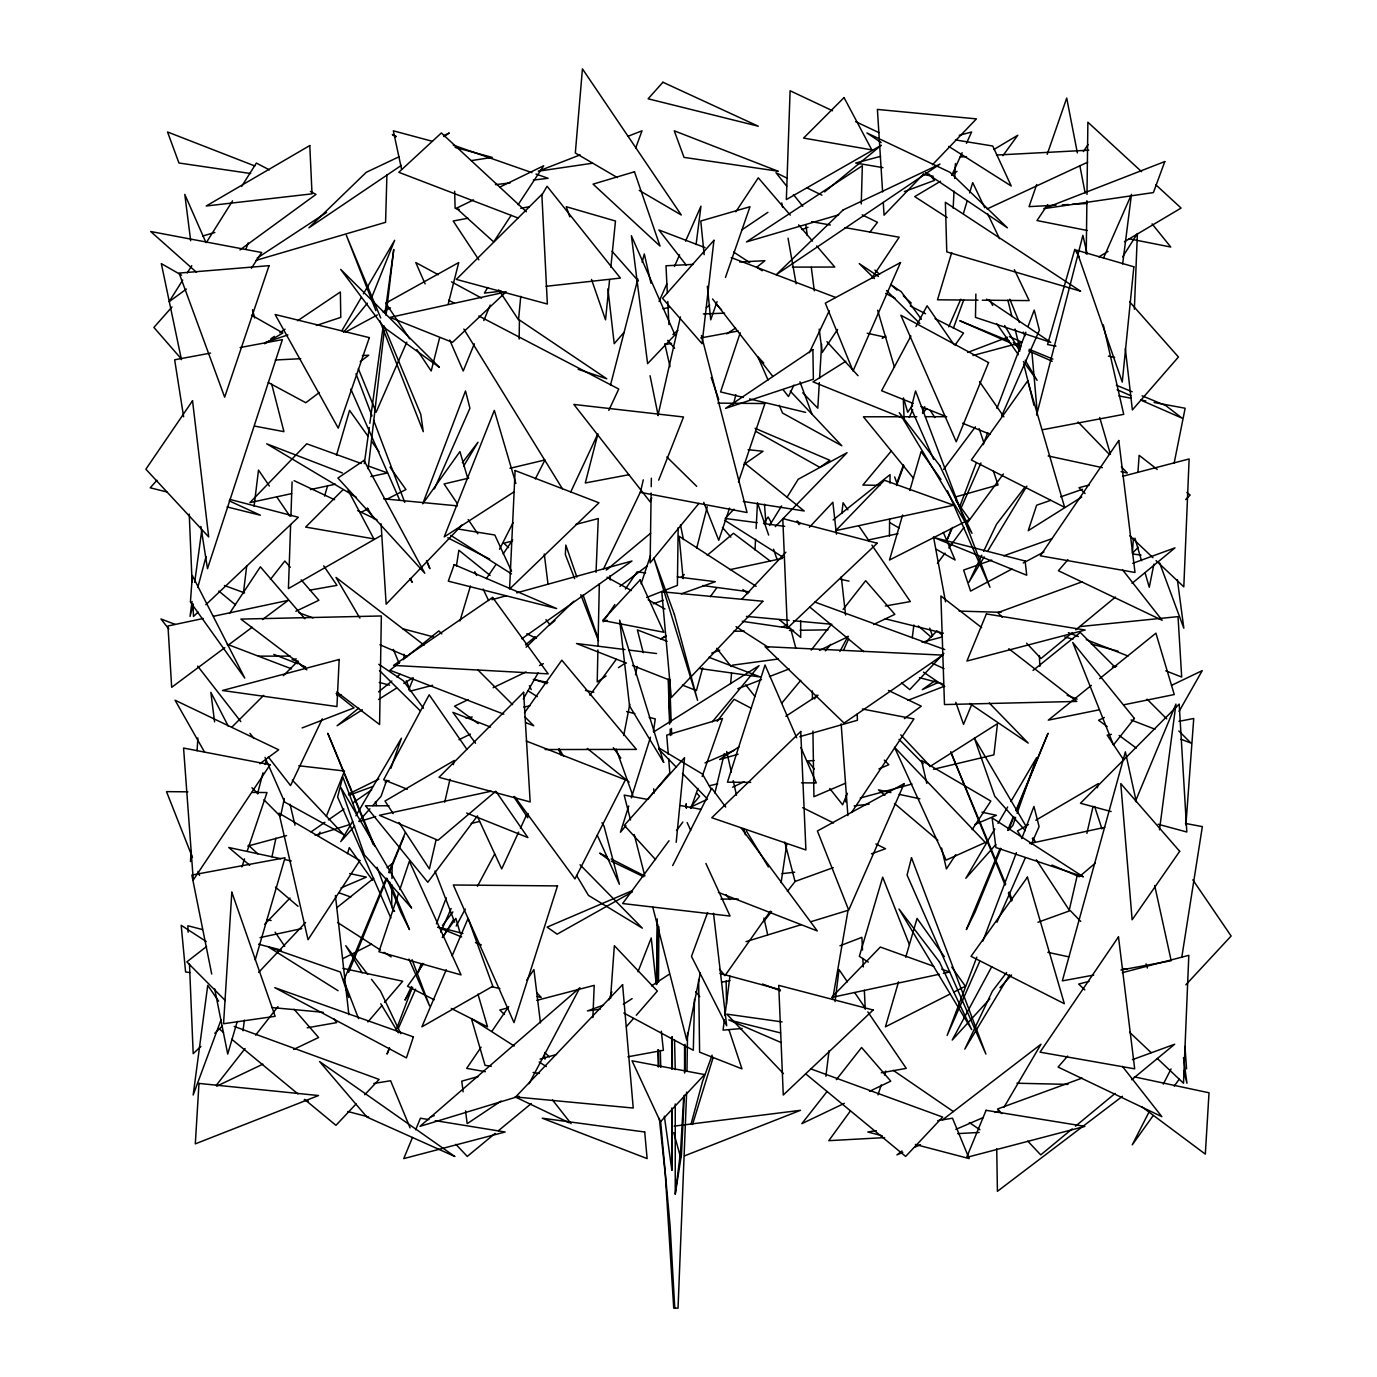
<?xml version="1.0" encoding="UTF-8"?>
<svg xmlns="http://www.w3.org/2000/svg" width="1377" height="1377" viewBox="0 0 1377 1377"><rect width="100%" height="100%" fill="white"/><g stroke="black" fill="none" stroke-linecap="round" stroke-linejoin="round"><path stroke-width="1.5" d="M684.937 1071.943L685.04 1044.386M664.334 1116.162L671.856 1170.226L672.148 1108.76M672.355 1068.5L672.251 1036.64M391.705 906.032L391.911 884.843M391.98 878.474L392.135 863.637L387.109 867.63M658.877 926.755L658.481 982.335M889.422 536.118L889.611 519.146M889.972 483.12L890.058 474.635L833.137 519.955M1086.229 253.85L1086.901 200.767M1086.987 194.398L1087.882 122.209L1141.602 171.677M651.132 493.035L650.133 562.866L698.914 503.414M651.218 486.683L651.355 478.215M678.155 527.718L677.398 585.363L646.588 597.48M519.146 339.052L519.439 319.998L606.775 378.795L578.185 369.311M657.707 924.277L657.122 983.987M686.641 1092.081L678.035 1308.15L673.732 1308.15L665.315 1174.925L659.325 1118.417M686.968 1070.962L687.553 1032.957M975.863 294.076L975.484 317.381L1050.737 342.357L986.586 299.153M657.225 918.941L656.485 983.333M597.911 649.944L597.222 681.942L606.069 676.004M597.997 645.675L599.339 583.796M694.507 999.392L693.319 1050.272L623.833 1013.024M386.92 174.793L385.577 222.317L255.915 260.391M861.262 203.985L862.346 165.739L746.489 241.904L838.627 214.846M290.633 524.568L288.43 588.581L381.395 535.378M290.926 516.048L292.096 481.898M684.335 1095.128L681.477 1154.374L675.246 1194.117L675.246 1103.975M1134.355 309.291L1137.385 233.556L1122.616 256.897M596.034 572.316L598.272 518.561L575.689 524.465M592.867 1017.62L594.21 985.364L536.72 1000.373M953.159 208.168L954.037 191.179M954.674 178.442L955.431 163.57M754.992 550.025L755.56 539.285M756.128 528.527L757.47 502.76L768.641 535.068M683.715 1096.316L680.582 1151.413L675.246 1194.117M190.491 861.572L191.128 850.917M197.1 750.706L197.858 737.917M845.667 801.948L846.046 795.631M819.332 382.599L817.8 408.177L802.757 392.789M819.59 378.331L821.639 344.198M1133.409 538.304L1132.393 553.21L1138.314 547.254M1137.953 472.328L1139.123 455.305L1157.231 469.402M610.527 998.463L614.349 945.689L657.345 991.061L636.312 1015.245M528.08 813.497L527.77 817.766L513.655 796.595M1185.907 824.909L1193.739 718.484L1178.953 721.341M730.619 683.612L731.548 673.387M520.764 296.365L518.527 319.843L498.698 289.841M676.193 842.311L684.541 757.643L624.28 825.357L655.572 859.609M609.563 279.892L605.536 319.843L591.508 279.445M610.82 267.276L615.485 221.008L566.274 206.739L569.785 216.826M368.141 468.765L384.303 330.36M386.042 315.453L393.753 249.444L385.009 313.061M243.35 593.521L246.741 565.844M254.074 506.254L258.515 470.073L269.376 486.029M243.04 1030.753L244.349 1020.116M841.777 513.432L843.085 502.76L847.888 509.817M825.907 1076.263L829.04 1050.651M835.082 1001.578L839.023 969.563L847.423 981.904M696.091 244.538L700.962 206.171L685.574 241.164M1122.651 263.971L1131.464 194.398L1103.459 258.136M724.388 1019.737L723.063 1030.134L742.151 1028.464M724.922 1015.589L729.948 976.138M912.262 637.74L913.88 624.986M1159.486 829.866L1175.941 704.095L1135.474 801.259M192.074 601.508L190.043 616.431L193.348 604.038M194.691 582.316L201.644 531.161M364.32 463.601L369.277 427.541M369.862 423.307L383.254 325.781M653.438 731.548L655.28 718.932L649.152 717.348M781.12 882.537L786.732 844.325M456.407 565.981L458.885 550.249L490.092 575.431M1181.776 957.411L1202.345 826.613L1185.442 823.446M832.62 999.358L848.043 910.317L811.311 921.592M623.712 735.49L629.823 704.095M635.52 674.799L637.155 666.434M1153.909 564.105L1149.279 587.273L1145.096 572.952M1174.168 462.999L1185.149 408.246L1154.081 402.48M700.394 972.73L686.693 1039.945L652.784 907.15M271.94 856.89L275.934 838.145M280.788 815.218L284.333 798.557M643.283 479.833L640.425 492.364L747.057 512.537L701.461 335.54M658.051 415.079L680.427 316.917M436.113 839.729L429.4 868.921L399.02 822.499M444.719 802.189L449.986 779.262M453.343 764.665L454.307 760.483L384.992 801.07L393.168 813.583M1077.348 874.877L1069.258 910.128L1036.296 859.764M1086.883 833.395L1093.063 806.44M1097.349 787.782L1098.312 783.633L1035.831 820.227M714.887 793.032L724.302 753.598M439.659 337.64L431.19 370.998L416.852 349.569M448.145 304.265L458.73 262.559L385.767 303.147L409.675 338.862M696.676 548.253L707.262 506.736M733.235 405.062L735.886 394.683M597.618 435.08L585.294 482.966L629.186 474.669M610.493 385.112L637.861 278.911M642.147 262.25L644.298 253.919L650.96 283.163M1036.588 415.114L1082.907 235.329L1087.176 254.056M257.585 793.617L262.99 772.807M265.159 764.476L266.243 760.311M197.772 587.497L206.068 556.515M690.996 1124.269L702.58 1081.341L712.116 1055.143M702.666 667.862L696.418 690.6L682.424 685.109M324.576 496.081L327.554 485.874M336.487 455.271L349.569 410.38L367.969 436.199M237.274 1021.355L227.721 1054.076L214.64 988.772M255.193 960.01L285.039 857.751L191.851 875.049L211.697 974.038M347.486 853.74L349.276 847.63L372.565 880.316M902.623 515.015L889.49 560.026L969.46 519.439L955.827 500.299M909.784 490.47L921.127 451.587L940.956 479.437M898.561 981.818L885.428 1026.829L950.164 993.97M905.722 957.273L917.065 918.407L944.329 956.671M459.952 620.958L470.452 586.017M951.714 252.525L937.513 299.807L978.014 300.152M963.435 213.452L967.136 201.128M969.615 192.9L972.696 182.625L984.727 207.755M692.528 1124.51L713.148 1057.45M628.755 805.958L620.442 832.242L625.933 825.649M631.32 797.868L650.495 737.177M877.992 1094.853L881.246 1084.921M884.482 1075.007L885.79 1071.048M641.114 583.762L650.564 555.344M740.224 332.786L720.567 391.946L743.391 397.419M398.555 893.432L378.933 951.748L461.037 974.899L409.365 861.262L399.898 889.422M241.87 866.942L244.572 858.904M247.292 850.866L266.983 792.55L252.008 792.412M729.603 508.096L718.742 540.266L703.785 502.364M738.433 481.967L764.906 403.547L717.865 403.117M609.047 999.857L611.853 991.784M246.035 248.996L248.153 242.903M717.038 301.666L710.739 319.843L707.348 286.192M725.455 277.431L749.983 206.739L700.773 221.008L704.163 254.659M1036.726 184.518L1029.049 206.636L1056.056 205.173M1047.191 154.362L1066.71 98.077L1077.365 152.899M386.696 780.243L381.085 796.25L372.737 805.648M390.896 768.246L401.43 738.227L355.92 815.769M690.893 808.471L697.915 788.47M702.132 776.473L722.477 718.484L666.726 735.146L668.293 754.372M1015.675 817.387L1012.887 825.357L1008.618 830.176M1017.069 813.411L1036.623 757.643L1010.873 801.517M903.45 464.892L896.857 482.966L894.654 476.924M922.538 412.652L924.742 406.628M953.366 328.26L963.642 300.134M896.547 485.513L903.828 465.564M635.726 147.907L642.009 130.815L628.05 136.254M707.623 912.521L691.478 956.413L726.677 1025.779L713.51 913.278M221.026 1019.892L193.176 1095.008L207.738 985.364L218.633 1001.217M422.997 503.139L465.512 390.948L469.936 408.246L434.409 488.904M389.312 1048.069L387.023 1054.076L389.622 1048.172M396.146 1030.03L412.084 987.963M418.16 971.938L421.207 963.917M436.389 923.864L446.268 897.821M951.214 529.061L947.41 539.113L952.574 527.391M959.597 506.96L976.362 462.758M983.212 444.685L987.774 432.619M996.914 408.504L1025.865 332.167M1028.137 326.142L1034.23 310.066L1039.394 330.239L1001.578 416.129M976.809 957.118L947.118 1035.47L979.77 961.301M982.903 941.042L1016.415 852.638M1021.751 838.576L1033.938 806.44L1039.101 826.613L1031.356 844.17M651.717 497.906L650.168 501.865L573.865 404.442L683.526 416.99L658.705 480.143M637.999 971.783L651.235 937.961L656.278 984.589M371.342 298.327L394.665 240.304L363.39 293.852M318.431 836.011L320.015 832.069M326.349 816.32L344.525 771.017L298.809 765.75M474.308 343.854L463.223 370.998L449.677 340.016M483.809 320.6L490.143 305.092M348.639 972.386L386.817 878.887M389.243 872.915L403.857 837.113M1000.941 848.628L974.968 912.28L966.361 929.578L1000.201 848.266M1009.066 828.73L1013.937 816.802M1016.381 810.829L1048.052 733.252L1015.865 810.588M971.611 704.731L963.539 724.336L955.793 702.287M408.625 689.86L413.375 678.327M412.498 1137.436L403.754 1158.591L505.135 1131.997L435.252 1120.637M415.665 1129.76L420.433 1118.21L428.901 1119.604M343.63 980.837L386.352 878.165M388.813 872.243L405.251 832.758M1007.62 830.417L1013.386 816.544M847.423 793.341L842.638 804.788L829.746 788.556M446.251 969.666L421.896 1026.829L492.828 986.242L468.077 918.407L452.121 955.862M909.268 417.472L912.693 409.589M948.753 326.831L960.767 299.239M406.783 342.15L376.128 412.205L358.33 368.675M659.084 301.443L666.778 283.937M674.472 266.45L679.584 254.779M398.297 1028.499L415.613 989.151M440.743 932.091L451.14 908.493M961.163 507.872L980.94 462.982M996.965 922.263L1025.331 857.837M843.413 650.443L848.68 638.773M951.748 175.327L962.127 152.709M966.447 143.294L971.646 131.985L959.218 135.325M518.647 832.087L501.693 868.921L477.526 816.647M520.437 828.214L526.685 814.65M570.732 492.002L597.911 433.721M608.789 410.415L618.755 389.037L478.835 315.987M322.27 718.863L290.547 785.561L268.308 756.954M411.43 986.569L404.993 1000.115L412.704 987.309M417.885 973.023L422.498 963.349M793.909 385.13L788.487 396.559L783.238 389.829M809.315 352.719L829.264 310.789M981.784 555.224L968.892 582.299L984.194 556.893M983.626 551.351L996.518 524.258L1024.798 487.286M603.453 569.028L640.598 491.623M672.682 865.565L711.72 788.16L725.713 807.077M499.541 549.234L513.07 522.64M535.309 478.955L544.965 459.97L509.955 468.3M1148.728 1112.599L1132.238 1144.872L1153.237 1115.508M1163.29 1084.129L1171.07 1068.948M529.043 1083.716L579.906 987.705L419.985 1126.352L519.026 1096.247M814.633 698.931L816.647 695.144M839.901 651.476L847.991 636.294M456.183 926.067L465.288 909.027M477.423 886.289L494.618 854.084M910.92 336.005L881.59 390.741L913.209 403.427M915.963 326.556L927.1 305.797L953.917 344.577M991.733 966.706L952.213 1040.048L989.856 998.79M523.312 698.948L538.097 672.94M1179.091 711.393L1202.224 670.651L1171.534 685.35M341.84 330.773L361.239 297.535M487.665 287.552L484.429 293.077L501.435 291.201M541.66 195.465L547.065 186.256L620.407 278.085L546.049 286.296M352.667 821.312L340.739 841.622L354.646 825.976M994.779 828.937L965.828 878.285L995.778 844.6M997.998 823.446L1007.654 807.008M1004.057 1107.142L1040.995 1044.231L942.694 1119.742M463.688 465.994L478.008 442.224L462.345 462.724M443.549 936.136L453.463 919.681M987.481 551.454L1026.846 486.15M1009.651 974.727L964.812 1049.102L992.456 991.061L1006.587 972.575M769.485 525.532L781.637 505.944M787.162 497.045L798.23 479.248L847.044 452.689L775.268 526.634M182.728 280.082L169.13 301.683L186.411 289.067M187.255 272.887L191.782 265.675M206.516 242.266L232.575 200.87M241.629 186.463L256.363 163.054L269.41 169.905M251.354 268.343L261.647 252.507L150.695 231.508L196.463 272.25M955.776 854.635L946.429 868.921L941.627 848.077M972.128 829.642L990.838 801.07L921.523 760.483L926.79 783.427M511.142 215.328L493.672 241.904L456.424 208.237L473.499 199.923M518.113 204.708L543.726 165.739L500.075 186.979M229.58 613.333L260.373 566.825L304.868 618.738M735.8 211.8L758.297 177.822L790.278 215.139M851.588 812.464L913.932 718.932L862.398 709.017M837.577 329.464L822.189 352.529L819.195 329.12M871.934 278.034L899.181 237.223L844.962 227.601M1047.673 204.639L1036.984 220.544L1087.141 230.475M1083.355 151.59L1088.105 144.533M486.356 578.633L495.961 564.518M503.156 553.933L512.76 539.818M614.865 604.52L603.16 621.698L607.154 620.27M625.399 589.046L637.103 571.868L645.555 572.935M481.089 1047.208L466.665 1068.38L485.392 1071.685M491.882 1031.321L508.698 1006.621M526.72 980.149L533.915 969.563L540.472 1022.904M770.328 911.195L724.99 975.639L719.517 969.133M912.555 405.337L907.701 412.205L903.484 397.936M955.053 345.111L963.539 333.062L935.035 318.569M524.499 712.787L561.816 660.185L636.432 749.415L545.103 749.536M422.756 503.793L459.935 451.587L467.698 478.198M423.651 963.625L407.54 986.242L434.203 999.771M442.241 937.53L455.873 918.407L460.038 932.728M1174.22 1086.143L1179.177 1079.224M710.325 596.671L716.608 588.013M764.373 522.193L768.142 516.995L771.292 522.606M850.263 1111.136L828.799 1140.672L884.654 1137.609M1002.852 155.721L1017.792 135.256L993.867 149.508M589.838 695.247L616.294 659.342M937.41 563.451L945.018 553.124M948.822 547.96L964.038 527.322M966.585 523.88L1003.351 473.998M669.033 840.727L622.611 903.536L730.051 916.066L705.902 863.465M676.555 830.538L682.837 822.052M477.475 815.855L427.799 882.278L365.49 805.803L388.985 805.769M943.555 469.437L975.398 426.853M442.447 925.568L452.895 911.918M717.176 721.341L734.096 699.275L750.689 707.985M869.885 232.145L877.493 222.317L862.174 214.846M763.667 921.643L771.568 911.557M787.351 891.401L795.235 881.332M270.391 579.442L284.85 561.007L290.289 567.29M216.172 1085.42L245.089 1048.534M255.623 1035.125L277.965 1006.621M811.225 650.099L831.14 624.71M843.085 609.46L865.651 580.698L894.843 614.349L873.569 624.521M827.061 1091.513L801.844 1123.666L844.376 1103.338M836.355 1079.654L861.589 1047.501L890.764 1081.152L869.507 1091.324M343.544 332.356L367.366 303.198M647.896 799.262L669.859 772.876M712.408 721.737L759.071 665.659L653.593 731.996M690.17 807.593L699.619 796.25L696.71 793.118M781.688 703.251L800.777 680.341M825.322 650.891L830.761 644.35M891.401 450.864L862.88 485.065L879.8 485.358M922.624 413.41L926.704 408.521M367.917 1021.958L381.825 1005.675M384.613 1002.404L402.704 981.233L342.89 968.341M1067.932 559.716L1058.397 570.715L1162.154 620.304L1122.703 569.992M1067.64 1056.073L1058.104 1067.072L1161.844 1116.661L1122.393 1066.366M624.074 332.356L614.211 343.699L607.911 288.843M626.483 1026.536L633.506 1018.481M172.022 306.968L153.897 327.433L180.439 357.917M358.829 821.294L369.948 808.781M156.944 480.28L150.213 487.802L166.841 491.95M999.995 987.688L1011.579 975.002M1185.838 984.83L1231.124 936.016L1192.826 879.851M258.652 972.403L305.608 922.487M741.91 599.012L785.923 552.194M809.401 527.236L832.861 502.278L836.459 534.19M356.127 1103.906L335.971 1125.319L304.541 1099.362M364.75 1094.732L379.14 1079.43L234.21 1026.433M943.882 653.318L909.732 689.619L901.522 682.854M725.386 518.217L733.993 509.146M462.362 524.706L386.145 604.193L381.085 523.811M923.657 173.915L884.068 215.191L883.277 202.488M932.453 164.741L976.413 118.887L877.407 109.42L882.605 191.919M264.591 924.363L289.996 898.062M1185.7 499.541L1190.141 495.066L1186.854 492.501M343.114 489.592L305.642 527.081L373.89 538.889L348.106 490.332M231.818 727.176L263.678 695.351M283.387 675.642L297.036 661.993L306.813 669.859M924.948 642.939L936.997 630.89L941.885 634.831M526.117 647.19L573.899 601.198M606.259 570.044L609.34 567.083M198.116 612.059L193.486 616.431L193.055 605.76M205.827 604.761L298.344 517.27L229.752 499.369M200.904 1046.382L193.193 1053.663L189.475 964.124M214.778 1033.249L222.489 1025.968M495.754 791.241L438.006 840.28L379.415 815.304L491.159 791.224M1095.403 863.052L1079.293 876.719L1051.959 865.066M680.995 577.324L684.283 574.57M707.227 555.292L733.459 533.278L770.277 561.11M607.137 569.458L650.701 533.157M525.463 644.901L535.309 636.776M550.077 624.59L555 620.511M1072.459 632.559L1041.029 658.516L1026.64 643.231M1075.764 629.84L1115.456 597.05M1131.997 583.383L1174.994 547.857L1132.72 563.313M495.152 1133.391L467.268 1156.422L455.89 1144.321M498.44 1130.689L531.247 1103.579M1072.149 1128.933L1040.737 1154.89L1027.776 1141.12M1075.454 1126.197L1115.146 1093.407M1131.687 1079.74L1174.684 1044.231L1132.41 1059.688M824.565 191.885L881.056 145.446M358.674 708.139L337.09 725.748L362.358 709.757M378.572 691.891L391.843 681.064M396.834 677.002L400.139 674.3M1091.341 685.367L1048.31 720.154L1098.691 709.912M1099.621 678.672L1155.905 633.179L1174.271 694.542L1123.89 704.783M399.743 662.354L389.966 670.238L503.793 714.181M402.996 659.738L438.833 630.89L441.845 633.902M1033.025 670.461L1080.256 632.439L1115.146 667.294M672.905 334.508L677.932 330.48M706.367 307.673L709.706 304.988M756.558 267.396L764.906 260.701L739.656 261.991M336.883 907.632L373.718 878.302M206.602 946.481L186.859 961.869L225.363 1000.631M902.021 1150.983L896.926 1154.89L902.83 1152.342M1122.427 1096.316L997.413 1191.329L996.724 1148.762M319.412 392.445L305.797 402.721L268.222 382.496M360.24 361.635L368.743 355.214L362.375 355.541M619.874 586.361L647.052 565.999M224.812 647.689L171.677 687.33L167.977 625.984L203.228 618.48M228.238 645.125L252.232 627.223M262.508 619.547L288.223 600.372L213.59 616.259M259.84 763.753L278.688 749.811L175.068 700.222L204.536 752.066M904.396 718.639L921.265 706.16L888.44 690.462M239.977 249.925L316.004 194.381L310.41 191.455M521.883 638.756L631.957 561.007L516.685 592.867M934.57 680.995L922.297 689.619L937.892 682.631M743.821 464.583L763.03 451.26L748.107 449.694M311.099 831.88L324.938 822.276M328.397 819.883L343.975 809.091M352.615 803.084L371.652 789.882M401.327 165.395L308.896 227.825L366.265 172.297L399.106 156.754M443.996 136.581L449.315 132.967L443.532 135.721M741.91 229.839L767.918 212.299M270.873 338.759L274.436 336.367M279.789 332.752L285.125 329.155M297.604 320.755L340.377 291.958L340.773 317.381L316.366 325.471M618.445 667.673L625.519 662.922M660.891 639.135L666.193 635.554M501.056 1101.049L467.182 1123.666L465.546 1110.912M257.138 258.084L326.504 212.488M623.368 1004.367L632.163 998.583M651.51 985.88L669.102 974.331M739.311 746.661L719.62 759.519L738.124 754.252M785.837 716.264L818.041 695.213M726.643 333.888L735.611 328.087M514.069 491.847L444.22 536.892L494.326 410.38L515.859 483.447M378.606 699.464L396.645 688.035M403.857 683.474L412.893 677.759M929.854 766.593L997.482 723.648L993.901 754.854L933.468 769.261M845.805 361.273L813.032 381.859L902.107 417.833M882.209 338.398L885.859 336.108M1081.72 497.045L1028.24 530.644L1036.64 505.221L1050.617 500.367M940.491 181.282L914.724 196.618L947.118 217.566M951.541 174.707L957.049 171.419M1098.88 256.879L1108.02 251.457M1124.458 241.698L1181.087 208.065L1155.819 184.776M264.539 343.734L282.87 332.993L251.561 315.126M1028.481 824.53L1017.448 830.985L1022.164 838.18M881.177 145.308L786.353 199.579L790.105 90.762L832.534 110.762M632.456 891.848L557.134 934.174L547.117 927.117L631.785 890.885M345.644 332.046L377.367 314.92M382.961 311.908L390.431 307.863M1011.957 569.011L970.578 591.094L963.607 570.078L991.733 560.095M1023.249 562.986L1043.921 551.953M360.258 512.726L367.883 508.87M386.92 499.197L405.957 489.541L390.018 467.164M342.821 958.667L371.377 944.174M953.968 992.042L965.38 986.242L951.765 967.119M348.415 794.064L378.899 779.072M458.971 739.742L470.4 734.113M468.077 699.688L454.565 706.16L478.163 723.613M493.173 687.691L525.997 671.976M539.509 665.504L543.381 663.662M1104.371 717.486L1098.605 720.257L1107.177 726.591M295.848 611.285L318.896 600.269L301.184 579.855M819.453 650.392L848.439 636.535M690.118 807.438L707.485 799.176M732.564 787.231L744.131 781.723M216.774 1086.178L262.887 1064.146M293.628 1049.446L318.603 1037.518L294.076 1009.238M987.102 208.96L1087.641 162.211M914.603 1147.248L920.507 1144.7M955.845 1129.398L983.333 1117.504M995.123 1112.392L999.048 1110.705M705.007 762.91L734.509 750.207M340.962 887.958L366.351 877.132L349.672 873.552M845.461 783.238L813.927 796.715L812.929 731.101M878.939 768.917L888.802 764.717L884.292 760.121M974.933 824.462L996.397 815.304L981.921 812.172M684.593 1155.837L800.502 1110.31L674.162 1126.128M580.182 154.878L538.304 171.178L592.575 163.226M302.131 727.934L354.044 707.881L336.126 693.474M907.977 700.308L943.916 686.417M737.797 688.741L761.533 679.601M769.45 676.555L789.228 668.929M839.936 945.792L861.899 937.341L862.501 950.044M967.652 352.46L1007.448 337.296M662.217 637.878L666.227 636.363M801.965 229.546L807.989 227.308M904.379 191.575L934.501 180.404L928.959 174.07M711.754 653.094L719.741 650.133M781.723 627.137L787.73 624.917M348.983 795.269L373.012 786.456M385.026 782.033L389.02 780.57M1082.391 581.714L997.86 612.627L1002.181 617.223M430.261 1117.091L434.254 1115.628M1082.098 1078.088L997.55 1109.001L1001.871 1113.597M833.24 867.648L795.045 881.469L784.804 842.122M871.452 853.826L885.531 848.731L875.892 843.963M1037.948 922.263L1070.273 910.61L1080.738 921.437M603.539 1005.107L587.428 1010.907L600.217 1009.169M653.214 603.849L663.232 600.269M681.254 593.848L715.3 581.696L677.26 576.911M1003.781 555.809L1051.994 538.682M1060.583 496.89L1082.529 489.265M265.537 342.357L287.896 334.938M315.144 835.288L349.465 824.668M359.552 821.553L375.697 816.544M746.007 941.644L801.104 924.724M202.591 236.035L214.881 232.472M799.83 736.661L857.423 720.257L857.2 714.043M954.949 497.097L998.067 484.945L993.333 470.865M478.249 1076.521L461.76 1081.152L463.12 1091.789M540.059 1059.102L556.549 1054.455M491.968 599.701L506.392 595.725M247.757 846.08L286.605 835.581M860.16 798.04L911.953 784.029M880.557 156.358L855.702 163.002L882.95 167.65M972.954 355.507L1022.147 342.305L1009.427 336.539M922.056 642.302L942.488 636.88M409.898 691.237L432.653 685.281M512.055 541.075L503.844 543.209L508.492 547.616M1089.345 484.997L1078.948 487.699L1085.128 493.534M1122.599 476.322L1189.126 458.954L1183.807 586.86L1156.06 560.611M507.993 1007.878L499.782 1010.012L504.43 1014.419M1089.052 981.371L1078.656 984.073L1084.818 989.908M1122.307 972.678L1188.816 955.328L1183.514 1083.234L1157.3 1058.448M471.175 823.498L479.471 821.484M468.782 478.094L444.082 483.964L457.336 503.552M709.396 785.768L717.727 783.788M663.025 308.792L669.274 307.364M291.631 493.62L249.943 502.605L306.727 443.807L361.256 463.481M310.393 489.575L335.403 484.188M370.843 476.545L387.522 472.948L369.346 466.39M729.948 569.665L782.446 558.408M868.577 539.956L897.976 533.656M260.064 937.599L301.752 928.614M1029.721 843.533L1104.767 827.353M939.234 974.262L831.656 997.447L880.333 947.049L933.761 966.31M943.383 973.367L949.579 972.024L941.679 969.167M466.011 718.14L472.208 716.952M523.725 707.038L529.904 705.85M1111.394 734.337L1107.177 735.146L1123.718 759.984M1042.716 429.693L1123.718 414.357L1103.304 324.852M467.973 218.237L453.188 221.008L478.852 259.84M520.799 208.323L529.267 206.739M210.561 353.08L174.655 359.793L183.623 416.766M240.132 347.538L282.388 339.62L207.497 568.667L200.87 526.479M665.315 344.525L671.563 343.372M700.738 337.95L738.244 330.996M721.668 982.18L730.034 980.631M1093.734 975.071L1062.338 980.889L1125.37 751.842L1136.352 801.982M1120.947 970.028L1171.19 960.716L1154.683 885.531M627.946 1056.779L663.37 1050.29L661.321 1031.218M309.618 590.182L336.969 585.363L323.698 565.861M885.359 605.983L910.335 601.577L871.899 545.103M307.209 1027.793L336.676 1022.612L334.25 1019.066M881.297 1072.786L906.255 1068.38L867.837 1011.906M296.313 658.912L292.113 659.583L298.327 661.218M373.804 1083.475L390.62 1080.738L410.071 1127.849M876.271 1130.62L867.803 1131.997L882.296 1135.801M937.685 1120.637L952.505 1118.21L969.167 1158.591L915.395 1144.476M471.244 160.61L492.243 157.391L455.15 147.425M1112.444 666.881L1116.695 666.296M732.289 665.194L778.28 659.015M495.427 184.673L510.178 182.883M533.364 180.077L548.115 178.287L535.997 174.053M337.004 695.488L341.272 694.989M782.05 873.655L794.701 872.209M854.17 805.855L869.111 804.168M1079.809 626.587L1178.024 616.621L1181.69 677.054L1165.785 670.823M814.168 760.5L807.851 760.947L814.289 769.072M957.686 1133.615L979.167 1132.445M1062.269 204.846L1068.5 204.519M1072.666 204.295L1087.193 203.503M960.062 156.978L966.482 156.634M996.518 155.05L1088.759 150.196M693.337 264.367L665.986 265.778L667.346 293.077M275.262 359.999L300.754 358.691M703.32 313.939L724.577 313.164M733.545 631.268L744.268 631.096M789.365 630.425L793.651 630.356M800.106 630.27L828.007 629.84M792.377 267.104L834.789 267.052L816.699 245.967M916.824 416.732L863.413 416.801L913.536 478.318M925.361 416.715L946.722 416.697M258.411 656.158L290.22 656.123M720.928 899.078L738.106 899.061M982.283 300.186L1029.17 300.599L1014.367 269.651M750.706 782.377L727.435 782.17L765.044 664.988L796.663 737.728M801.5 782.824L816.303 782.962L800.932 747.556M187.874 791.827L166.497 791.637L192.47 857.458M1016.932 1083.234L1068.018 1084.388M959.115 611.113L1001.131 612.317M746.437 616.397L789.141 620.338M793.41 620.734L831.828 624.28M272.009 1007.568L323.234 1012.302M383.701 498.818L457.422 505.875M624.934 649.565L576.498 643.507L626.466 663.129M629.134 650.099L656.519 653.524M725.266 518.475L757.109 522.692M763.478 523.535L784.701 526.341M702.683 585.552L749.518 591.869M189.854 972.541L185.585 971.973L181.196 925.292L206.275 941.575M699.757 668.533L760.448 677.019L708.845 657.259M782.119 1021.923L726.781 1014.126L783.461 1073.63M1132.806 553.967L1141.068 555.138M742.289 621.32L790.587 628.377L795.889 648.378M250.597 173.519L178.941 163.002L167.546 131.985L254.814 165.963M491.314 1066.263L485.048 1065.333L471.416 1018.67L514.206 1046.021M533.088 1072.459L539.354 1073.389M743.305 501.469L804.22 510.987L744.268 462.844M955.414 139.92L992.748 146.014L1011.234 186.015L948.684 146.375M457.491 528.923L494.825 535.016L511.538 571.214M922.779 174.449L933.245 176.239M811.587 221.68L830.365 225.002M1118.881 395.939L1131.292 398.246M1141.653 400.173L1145.802 400.931M647.087 799.348L624.16 795.08L630.528 819.986M680.427 805.528L701.254 809.401M266.88 919.75L271.114 920.542M254.865 426.147L283.937 431.655L271.699 384.114M1055.952 346.161L1047.553 344.543L1074.817 249.34L1079.069 256.742M1108.382 356.161L1114.664 357.366M1128.951 238.755L1170.76 247.034L1152.101 223.883M533.295 679.446L547.891 682.527M585.449 690.445L593.797 692.218M1134.39 1076.883L1209.023 1092.787L1205.323 1154.133L1141.912 1106.815M890.867 792.567L878.457 789.882L884.877 795.338M899.147 794.34L919.836 798.798M280.874 858.714L228.754 847.492L249.685 865.255M285.039 859.609L291.304 860.969M1048.155 455.959L1102.34 467.646M1121.102 471.691L1127.367 473.034L1121.377 466.855M840.813 579.338L849.058 581.111M1047.845 952.333L1068.69 956.826M1122.892 968.513L1127.057 969.408M491.623 986.741L499.885 988.531M537.133 996.552L541.264 997.447L536.841 992.851M867.217 333.234L885.841 337.331M749.604 398.917L805.614 412.377M885.291 618.824L943.4 633.213M227.119 506.943L260.373 515.222L229.236 500.849M780.535 1032.939L728.794 1019.892L781.034 1042.509M438.058 927.065L462.947 933.468M626.69 711.53L634.866 713.647M202.436 929.561L187.874 925.757L188.15 932.16M258.549 944.209L281.424 950.164M919.457 677.673L942.212 683.646M379.243 682.441L389.622 685.161M304.248 1100.103L308.396 1101.187M347.83 1111.514L368.571 1116.954M1064.748 636.983L1072.941 639.169M1091.376 644.057L1117.986 651.132M402.721 628.738L433.342 636.88M432.481 141.332L393.34 130.815L401.55 169.164M720.068 973.47L780.122 989.65M1111.136 811.552L1080.463 803.256L1179.194 704.095L1186.819 832.001L1158.177 824.255M459.212 209.442L455.116 208.237L454.651 191.231M534.861 679.636L546.944 683.646M453.222 145.119L531.952 172.641M338.742 892.692L350.86 897.064M814.874 602.076L944.742 649.565M224.451 585.518L244.59 592.885M298.929 612.748L313.027 617.912M810.812 1068.879L942.677 1117.091L905.653 1156.422L805.597 1073.767M762.497 984.021L780.518 990.803M705.076 247.619L658.894 229.976L686.383 265.313M731.187 257.585L835.598 297.449M667.157 641.321L637.379 629.926L643.231 652.664M175.034 624.349L160.971 618.979L168.837 629.082M227.239 644.281L291.494 668.826M517.89 217.945L398.779 172.297L441.363 132.967L526.375 211.765M1067.192 695.282L1077.175 699.137M1131.085 719.964L1155.045 729.225M1181.001 739.242L1190.985 743.098L1178.85 730.963M342.357 472.948L266.69 443.807L356.178 497.149M525.756 722.667L533.742 725.748L524.706 716.711M718.346 892.382L817.284 930.938L740.981 827.732M1068.397 632.645L1078.346 636.535M1086.281 639.651L1128.021 656.02M490.556 727.073L452.878 712.339L475.53 743.253M526.255 741.033L625.416 779.812L574.984 878.922L514.568 796.491M632.456 665.487L670.427 680.393M273.816 654.385L297.604 663.731M301.58 665.28L305.539 666.847M921.11 406.594L944.811 416.095M962.592 423.238L990.252 434.323M407.368 789.262L383.667 779.743L429.176 694.8L466.958 749.449M466.648 813.032L527.89 837.577L496.202 791.758M437.972 927.323L461.656 936.945M475.478 942.574L481.416 944.966M1009.324 341.135L959.786 320.738L1010.925 343.148M1013.283 342.77L1021.2 346.04M1029.135 349.293L1052.906 359.087M1116.317 385.216L1132.169 391.739M1142.084 395.819L1165.854 405.613L1182.034 418.143L1140.741 400.053M755.061 428.299L829.883 460.314L819.866 467.371L755.577 431.225M379.914 644.746L407.403 656.64M1014.849 344.87L1020.753 347.469M1028.619 350.911L1052.217 361.256M1117.126 389.708L1130.896 395.733M932.453 663.318L944.037 668.62M855.685 121.658L878.836 132.571M294.11 480.676L334.611 499.765M357.762 510.66L377.057 519.749M396.215 136.34L392.342 134.516L395.905 136.908M526.823 633.764L536.496 638.377M515.032 1096.867L569.149 1122.737M611.25 861.124L643.661 876.753M787.472 178.356L775.974 172.727L786.697 186.153M806.612 187.702L821.949 195.19M802.705 807.697L833.533 822.964M885.618 293.439L895.119 298.275M910.317 306.004L925.533 313.732M447.783 537.805L489.661 559.062M607.343 857.028L599.701 853.155L609.357 860.195M611.164 858.955L643.61 875.445M451.329 1008.48L487.51 1026.829L477.957 994.091M448.592 300.203L454.272 303.164M438.334 274.746L415.785 262.559L425.097 283.869M451.484 281.837L481.554 298.086M607.033 577.221L631.337 590.544M648.154 599.77L664.988 608.995M181.592 275.193L161.333 263.627L181.454 359.638M889.766 522.64L899.095 527.993M936.429 549.354L955.104 560.026L943.348 532.434M617.344 177.581L575.328 153.002L582.437 68.85L681.288 215.001L639.272 190.405M659.204 748.124L702.408 774.029L710.962 788.883M528.217 690.944L537.271 696.624M338.071 990.717L268.532 947.049L340.36 972.024L348.76 997.447M724.577 520.179L783.272 557.392M450.761 535.378L511.521 573.899M736.058 626.655L768.624 647.517M337.554 922.504L380.448 950.027M384.028 952.316L391.171 956.912M539.164 1061.994L546.29 1066.555M868.302 962.11L859.351 956.344L882.674 877.183L909.302 944.398M756.145 586.309L679.136 536.29L683.112 578.719M733.614 252.043L749.708 262.577M756.851 267.258L762.221 270.753M878.457 276.45L859.231 263.592L874.378 278.567M890.695 284.643L901.195 291.649L921.385 319.24M378.778 664.299L403.272 680.668L423.462 708.243M881.16 142.571L866.942 132.967L949.992 172.297L1007.379 227.825L925.602 172.59M923.468 672.131L944.777 686.572M969.615 703.406L1028.206 743.098L989.254 702.993M893.225 1070.325L953.383 1111.566M969.305 1122.496L979.925 1129.777M1119.174 735.456L1136.318 748.124M305.952 668.551L240.872 619.099L381.343 615.967L379.587 724.526L336.78 691.977M424.133 645.125L336.005 577.428L359.896 618.135M981.646 627.619L940.887 596L944.484 704.559L1076.78 701.427L1008.825 648.722M587.29 748.468L629.151 782.119M809.659 606.964L863.792 651.682M218.857 591.077L235.381 604.744M218.547 1028.326L223.504 1032.423M231.784 1039.256L297.931 1093.906M742.892 589.563L747.849 593.659M779.227 619.616L800.708 637.379L800.657 620.597M894.499 803.497L937.823 840.28M275.469 887.132L298.017 906.29M800.33 523.708L797.094 520.902L799.09 524.671M918.252 625.933L931.162 637.138M874.86 270.047L879.61 274.35M890.678 284.402L897.012 290.134M903.329 295.866L911.247 303.043M248.583 845.34L257.843 853.86M1129.846 535.825L1152.962 557.702M1129.536 1032.199L1151.12 1052.613M544.724 1052.51L549.371 1056.899M666.812 456.94L696.71 486.339M886.513 290.547L919.853 323.475M379.484 670.565L420.415 710.98M1147.007 699.137L1166.715 718.846M478.008 670.048L512.64 704.68M899.043 739.363L923.21 763.65M251.957 787.747L257.947 793.754M263.919 799.762L280.374 816.286M580.044 864.756L642.336 928.15L588.478 895.411L576.55 875.428M715.524 303.56L721.531 309.722M658.585 749.019L676.503 767.333M682.476 773.444L706.349 797.868M1078.053 421.982L1109.432 454.462M763.719 362.977L757.815 356.729L768.056 380.035M790.243 391.102L841.829 445.787L782.566 413.048L779.158 405.286M292.32 780.105L343.906 834.789L284.643 802.051L265.021 757.384M900.799 734.87L930.163 766.18M826.94 341.651L858.026 375.697M1025.349 830.675L994.745 796.25L974.4 738.227L1026.416 826.854M1032.302 838.507L1035.091 841.622L1032.922 837.939M1129.674 301.89L1178.437 357.004L1132.376 409.933L1125.319 348.553M612.059 251.285L638.429 281.08M722.46 527.494L730.877 537.168M667.725 340.326L674.627 348.329M798.626 224.881L812.533 241.095M695.695 991.698L699.774 996.655M726.04 894.723L730.034 899.611M793.41 194.536L802.791 206.275M716.677 648.309L731.187 666.554M745.714 684.817L754.94 696.435M545.946 619.633L549.939 624.71M552.504 1099.965L571.094 1123.666M712.563 298.964L772.772 376.369M197.634 666.089L240.82 721.617M249.977 733.407L253.902 738.451M367.625 974.262L345.782 945.689L362.185 972.902M371.48 979.305L380.482 991.061L400.741 1033.628M1018.429 354.75L996.621 323.561M1023.404 361.583L1037.105 380.362L1025.211 360.258M613.281 747.694L620.803 758.073M371.635 441.363L378.985 451.69M392.17 907.856L394.614 911.299M979.512 381.601L1003.885 416.852M858.697 525.704L869.507 541.574M854.635 992.507L865.427 1008.377M276.622 496.684L289.893 516.186M275.107 932.143L284.764 946.326M468.18 519.559L477.836 533.811M930.336 410.466L934.88 417.592M463.842 329.069L562.401 488.749M746.368 830.916L768.383 866.959M367.349 507.924L373.907 518.802M409.985 578.667L412.188 582.299L410.346 578.426M380.775 1003.747L398.28 1032.767M989.495 299.945L992.731 305.419M1004.642 325.523L1019.789 351.118M559.251 748.864L563.52 756.248M601.973 822.74L604.107 826.424L619.392 884.258L597.325 835.357M228.341 726.316L210.853 692.321L214.571 721.841M987.516 213.555L999.547 238.703M474.772 571.627L476.631 575.483M483.103 589.029L488.663 600.63M529.405 685.729L531.247 689.602M687.14 822.551L690.703 830.348M558.511 749.295L561.145 755.164M933.658 459.384L911.126 408.246L915.55 390.948L989.977 587.273L947.514 490.866M350.808 389.089L399.795 500.35M426.457 560.869L429.882 568.667L426.836 560.628M206.016 242.679L184.793 194.398L190.68 240.786M390.896 918.063L337.606 797.042L342.77 776.869L357.228 815.046M408.952 959.063L429.59 1005.916L412.067 959.7M1005.744 884.137L950.698 751.842L1005.107 885.136M1009.031 892.038L1012.319 899.938M380.706 317.949L346.35 235.329L375.869 310.686M383.976 325.833L420.777 414.357L423.273 431.655L379.759 320.6M374.802 846.287L327.778 733.252L373.253 844.652M389.657 881.986L409.451 929.578L400.862 912.28L387.057 878.457M393.357 649.393L399.02 663.129M406.318 680.789L409.554 688.638M1009.806 299.205L1019.341 322.425M1023.3 332.098L1024.884 335.971M1030.444 349.517L1032.027 353.39L1037.329 413.289M1008.36 893.088L1011.613 901.04M197.978 871.417L199.562 875.411M343.321 979.271L358.554 1018.636M574.622 578.65L565.362 554.587L565.809 545.103L576.86 577.032M580.784 594.692L598.53 640.839M434.943 870.987L454.668 922.125M356.006 373.787L372.014 415.974M373.528 420.002L404.752 502.364M377.04 867.286L393.788 911.488M1159.641 562.969L1183.824 628.205L1177.387 579.717M799.951 381.825L811.845 413.875M616.121 749.088L632.818 795.545M929.733 628.136L932.556 636.14M773.53 549.216L777.024 559.303M583.073 594.984L598.255 638.894M711.22 377.522L718.742 399.537M979.133 428.643L983.866 442.723M729.121 1030.254L741.962 1068.845L699.602 1052.166L698.638 979.581M1094.612 806.44L1101.961 828.92M1146.094 963.9L1147.437 967.997M375.387 801.621L376.627 805.528M877.631 310.186L894.465 367.315M1099.707 417.524L1110.464 454.341M1134.941 538.183L1141.516 560.68M673.766 1132.6L680.582 1157.403M1183.652 1070.841L1186.957 1083.234L1183.48 1057.639M252.525 309.722L254.659 317.984M634.229 834.514L644.832 876.013M1007.844 300.117L1011.94 316.607M1015.021 329L1020.15 349.62M1023.731 364.062L1033.972 405.337M290.048 804.254L294.988 825.15M664.781 343.734L670.014 366.712M726.712 751.532L731.376 772.342M733.235 780.673L736.488 795.235M743.941 828.524L745.336 834.772M763.942 918.011L767.66 934.656M650.047 375.714L658.189 415.613M680.462 524.844L683.457 539.543M1079.826 165.55L1085.145 192.969M933.52 536.91L945.517 601.783M781.792 202.953L782.515 207.101M788.04 238.204L796.13 283.8M653.645 788.866L654.299 793.083M805.872 224.83L807.232 235.467M811.311 267.396L814.306 290.805M544.276 553.967L547.96 583.848M544.414 1054.92L544.931 1059.188M841.261 576.739L845.581 615.037M335.42 895.532L348.863 1014.677M660.564 1120.895L670.134 1226.305L674.764 1308.15M668.654 758.641L669.876 773.581M1184.96 1046.451L1186.578 1068.862M841.14 723.872L847.905 815.632M764.493 504.223L765.87 523.208M609.959 575.638L610.286 579.906M686.469 807.972L686.176 803.772L686.262 807.972M667.776 301.477L668.929 324.593M1039.342 655.607L1039.859 666.313M403.926 654.23L404.132 658.481M862.88 958.512L863.276 966.964M864.36 990.252L865.255 1009.289M189.251 514.103L192.074 582.316M903.329 399.45L904.087 418.625M669.601 679.102L671.184 722.013M671.425 728.45L671.649 734.888M668.62 680.41L669.945 722.805M670.134 729.156L670.341 735.525M668.241 679.102L669.566 724.182M660.306 1050.427L660.753 1067.45M674.541 1039.945L675.246 1069.636M671.666 1037.174L671.856 1069.344M658.447 1049.67L658.808 1066.607M657.879 1049.808L658.24 1066.951M812.327 690.893L812.447 699.361M726.161 980.992L726.505 1004.281M684.558 1045.418L684.558 1072.993M671.856 1107.986L671.856 1170.226M339.172 659.48L336.935 706.573L222.454 690.497L339.172 659.48M515.101 470.538L509.576 589.046L598.978 502.794L515.101 470.538M198.976 1083.424L195.31 1143.857L318.535 1095.541L198.976 1083.424M231.835 892.21L223.556 1023.731L275.142 1016.312L231.835 892.21M192.35 575.569L190.422 602.059L244.762 678.069L192.35 575.569M1133.856 266.794L1122.255 382.083L1076.453 250.132L1133.856 266.794M713.94 240.304L702.063 343.699L662.561 298.327L713.94 240.304M911.488 857.751L907.064 875.049L985.898 1054.076L911.488 857.751M557.496 885.91L514 1022.629L453.343 884.998L557.496 885.91M413.393 1036.898L406.422 1057.897L274.78 987.653L413.393 1036.898M269.049 265.675L224.658 397.196L179.096 273.094L269.049 265.675M369.346 337.64L338.243 428.144L275.142 314.507L369.346 337.64M454.186 564.604L448.3 581.163L556.687 608.582L454.186 564.604M1164.804 161.557L1153.41 192.573L1043.818 208.65L1164.804 161.557M988.566 362.616L956.223 441.776L900.868 315.264L988.566 362.616M986.38 613.935L966.929 661.046L1085.196 630.029L986.38 613.935M986.087 1110.31L966.637 1157.403L1084.887 1126.386L986.087 1110.31M900.489 262.559L853.034 370.998L825.322 303.147L900.489 262.559M904.155 783.633L848.714 910.128L817.404 830.985L904.155 783.633M359.845 860.539L308.035 939.699L278.997 813.187L359.845 860.539M270.133 764.717L193.279 880.023L183.571 748.055L270.133 764.717M1118.778 440.502L1040.323 555.809L1135.009 572.471L1118.778 440.502M1118.485 936.876L1040.031 1052.166L1134.7 1068.845L1118.485 936.876M192.539 400.759L145.876 469.213L208.702 536.927L192.539 400.759M1179.693 851.313L1132.135 919.767L1120.775 783.599L1179.693 851.313M1027.724 380.827L971.353 459.97L1064.628 507.321L1027.724 380.827M1027.431 877.183L971.043 956.344L1064.335 1003.695L1027.431 877.183M1134.407 718.467L1113.442 744.957L1072.752 642.457L1134.407 718.467M662.922 82.241L648.137 98.8L758.297 126.219L662.922 82.241M640.064 579.958L602.661 620.442L663.834 632.25L640.064 579.958M704.559 1074.594L660.426 1121.825L632.043 1060.806L704.559 1074.594M674.971 334.886L647.603 363.648L631.389 235.742L674.971 334.886M762.858 601.267L671.288 697.554L661.786 591.783L762.858 601.267M622.593 984.641L515.6 1096.97L633.231 1108.037L622.593 984.641M884.413 480.246L835.736 530.644L953.659 505.221L884.413 480.246M523.621 692.321L439.005 777.317L530.162 801.948L523.621 692.321M844.049 97.595L803.566 138.079L871.813 149.886L844.049 97.595M541.85 194.398L456.321 279.376L547.357 304.024L541.85 194.398M800.743 731.48L711.771 817.731L805.906 849.97L800.743 731.48M843.103 209.958L776.163 274.746L940.009 164.07L843.103 209.958M505.927 291.958L452.499 342.357L390.07 317.381L505.927 291.958M877.218 543.209L787.351 628.205L782.79 518.561L877.218 543.209M873.156 1010.012L783.272 1095.008L778.728 985.364L873.156 1010.012M942.729 655.125L844.067 723.08L765.044 646.656L942.729 655.125M492.622 597.446L393.529 665.401L548.201 673.869L492.622 597.446M363.993 460.417L337.916 478.043L424.787 573.245L363.993 460.417M812.895 349.569L725.576 408.367L813.377 379.209L812.895 349.569M309.791 145.549L206.223 205.982L312.028 193.847L309.791 145.549M985.312 842.466L946.085 860.109L894.499 747.281L985.312 842.466M634.47 171.781L593.057 184.139L660.031 246.087L634.47 171.781M644.711 1131.997L542.263 1118.21L647.121 1158.591L644.711 1131.997M777.953 171.178L684.025 157.391L674.265 130.815L777.953 171.178M1025.125 561.007L933.916 537.529L1026.726 575.225L1025.125 561.007M1080.549 291.167L946.774 251.888L945.379 202.299L1080.549 291.167M1083.165 876.719L995.932 847.578L992.128 817.921L1083.165 876.719M454.703 1156.422L366.953 1117.091L319.602 1061.581L454.703 1156.422M439.349 367.298L384.149 327.519L340.704 269.393L439.349 367.298M411.482 907.856L364.406 854.928L340.687 787.214L411.482 907.856M939.768 465.598L899.284 412.67L972.007 533.312L939.768 465.598M939.458 961.972L898.992 909.027L971.714 1029.669L939.458 961.972M663.662 762.393L629.547 705.988L619.65 620.132L663.662 762.393M674.42 614.538L653.851 558.133L697.588 700.394L674.42 614.538"/></g></svg>
